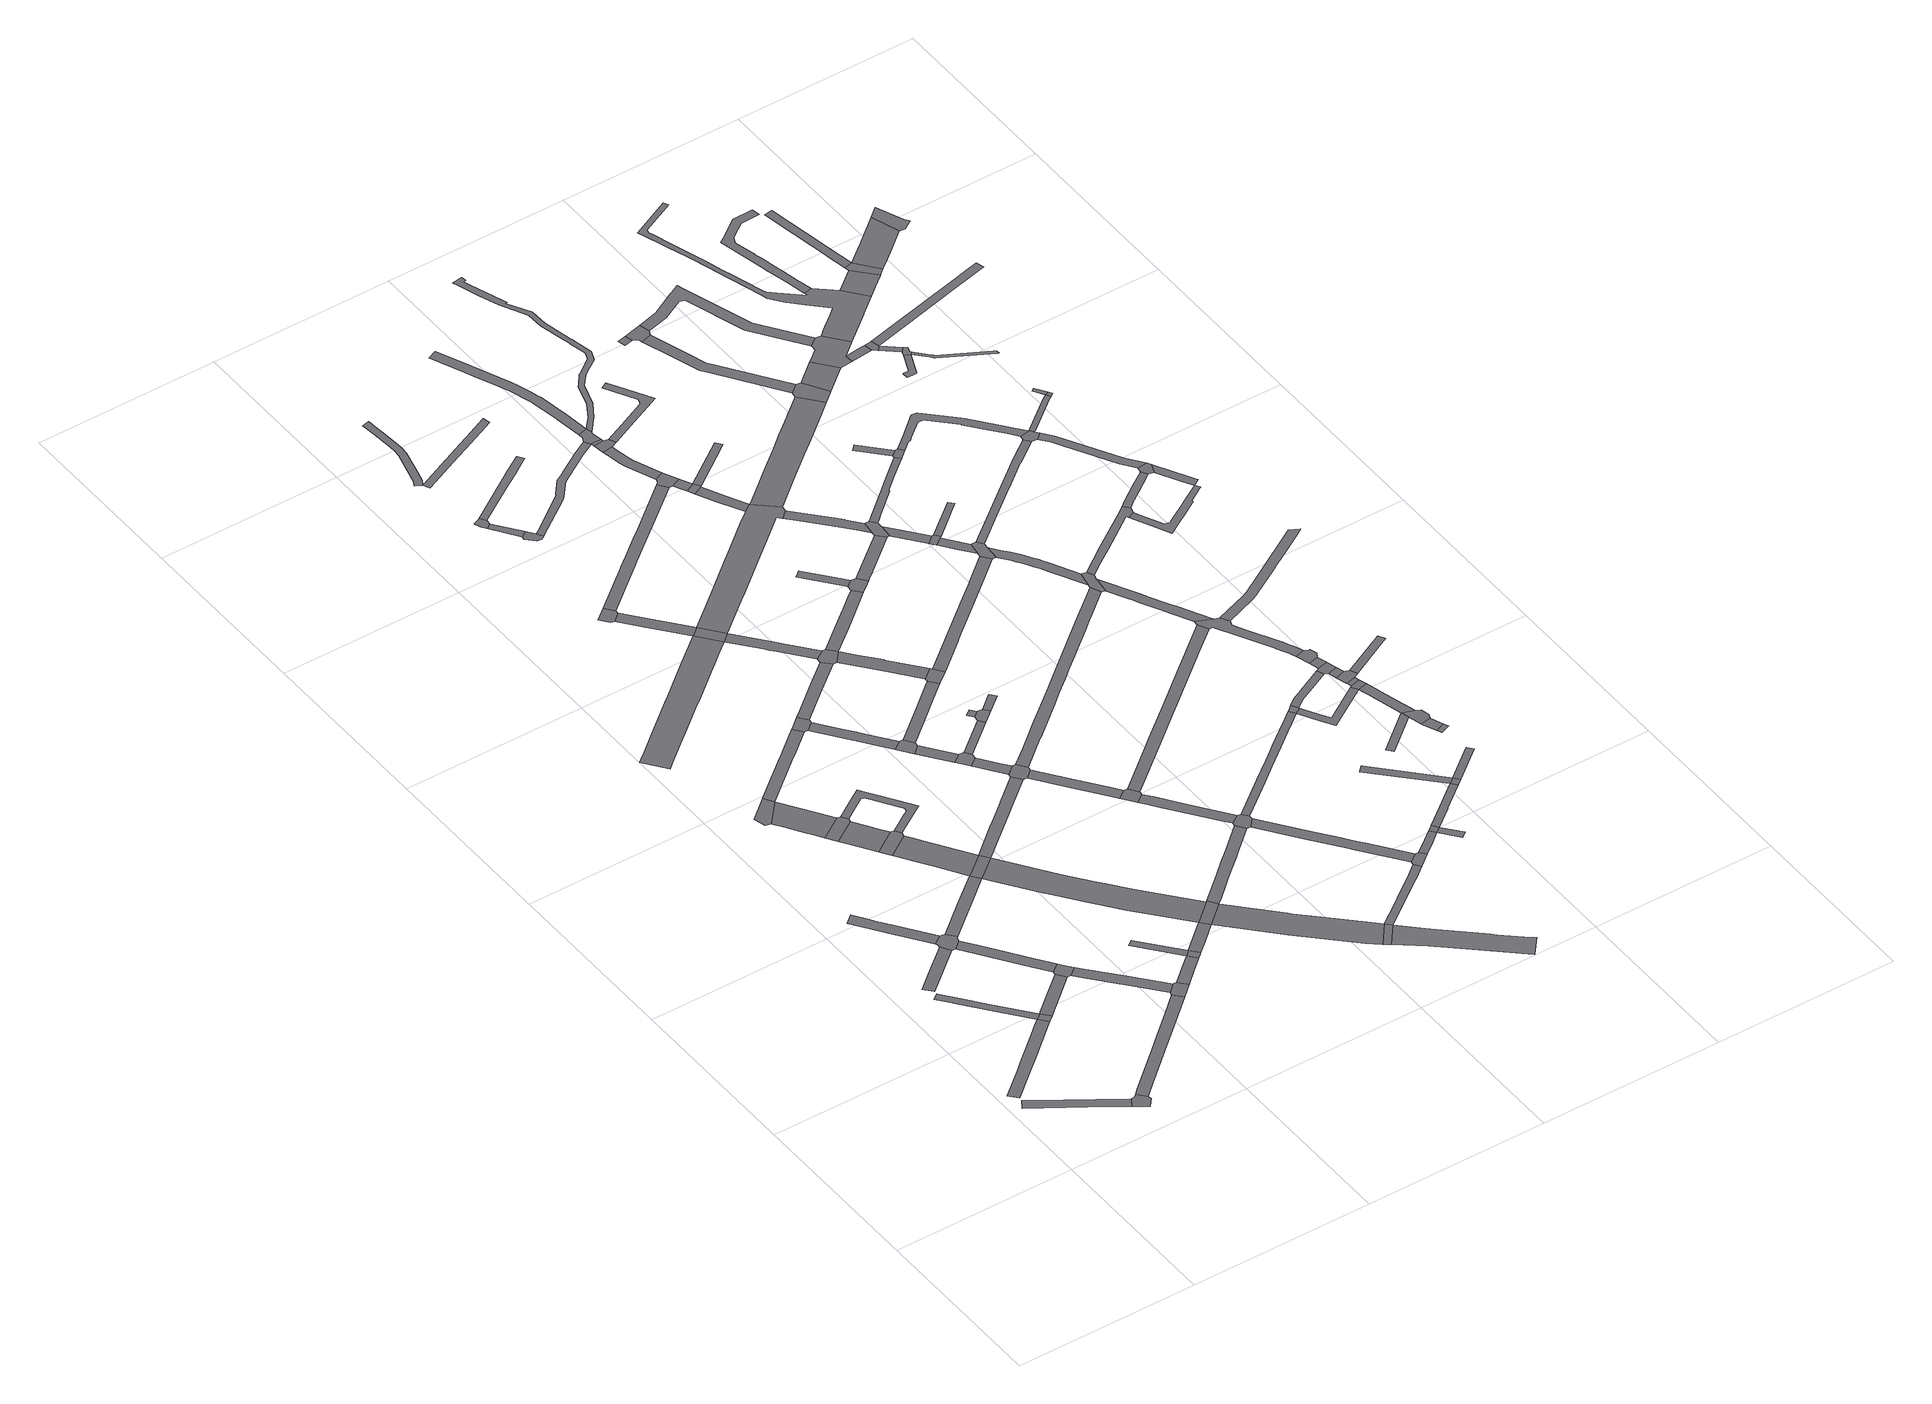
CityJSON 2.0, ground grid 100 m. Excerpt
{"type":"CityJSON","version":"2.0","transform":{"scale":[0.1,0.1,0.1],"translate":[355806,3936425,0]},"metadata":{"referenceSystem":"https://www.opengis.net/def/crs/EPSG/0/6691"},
"CityObjects":{
"road1":{"type":"Road","attributes":{"RoadStructureAttribute.sectionType":"1"},"geometry":[{"type":"MultiSurface","lod":"1","boundaries":[[[0,1,2,3,4,5,6,7]]]}]},
"road2":{"type":"Road","attributes":{"RoadStructureAttribute.sectionType":"1"},"geometry":[{"type":"MultiSurface","lod":"1","boundaries":[[[8,9,10,11,12,13,14,15,16,17,18]]]}]},
"road3":{"type":"Road","geometry":[{"type":"MultiSurface","lod":"1","boundaries":[[[19,20,21,0,7,22,23,24,25]]]}]},
"road4":{"type":"Road","attributes":{"RoadStructureAttribute.sectionType":"1"},"geometry":[{"type":"MultiSurface","lod":"1","boundaries":[[[26,27,28,29,30,31,32,33,18]]]}]},
"road5":{"type":"Road","attributes":{"RoadStructureAttribute.sectionType":"1"},"geometry":[{"type":"MultiSurface","lod":"1","boundaries":[[[34,35,36,37,38,39,40,41,42,43]]]}]},
"road6":{"type":"Road","geometry":[{"type":"MultiSurface","lod":"1","boundaries":[[[18,17,44,26]]]}]},
"road7":{"type":"Road","attributes":{"RoadStructureAttribute.sectionType":"1"},"geometry":[{"type":"MultiSurface","lod":"1","boundaries":[[[45,46,47,48,49,50,51,52,53,54,55]]]}]},
"road8":{"type":"Road","geometry":[{"type":"MultiSurface","lod":"1","boundaries":[[[56,57,58,48,47,59,37,36,60,61]]]}]},
"road9":{"type":"Road","attributes":{"RoadStructureAttribute.sectionType":"1"},"geometry":[{"type":"MultiSurface","lod":"1","boundaries":[[[44,62,63,64,65,66,67,68,26]]]}]},
"road10":{"type":"Road","attributes":{"RoadStructureAttribute.sectionType":"1"},"geometry":[{"type":"MultiSurface","lod":"1","boundaries":[[[69,70,71,72,73,20,19,74,75,76,77]]]}]},
"road11":{"type":"Road","attributes":{"RoadStructureAttribute.sectionType":"1"},"geometry":[{"type":"MultiSurface","lod":"1","boundaries":[[[60,78,79,80,81,82,83,84,85,86,61]]]}]},
"road12":{"type":"Road","geometry":[{"type":"MultiSurface","lod":"1","boundaries":[[[87,82,81,65,64,88,89]]]}]},
"road13":{"type":"Road","geometry":[{"type":"MultiSurface","lod":"1","boundaries":[[[90,91,92,93,94]]]}]},
"road14":{"type":"Road","attributes":{"RoadStructureAttribute.sectionType":"1"},"geometry":[{"type":"MultiSurface","lod":"1","boundaries":[[[92,95,96,97,98,99,100,93]]]}]},
"road15":{"type":"Road","attributes":{"RoadStructureAttribute.sectionType":"1"},"geometry":[{"type":"MultiSurface","lod":"1","boundaries":[[[101,102,103,89,88,104,105,106,107]]]}]},
"road16":{"type":"Road","geometry":[{"type":"MultiSurface","lod":"1","boundaries":[[[108,109,99,98,110,111]]]}]},
"road17":{"type":"Road","attributes":{"RoadStructureAttribute.sectionType":"1"},"geometry":[{"type":"MultiSurface","lod":"1","boundaries":[[[112,113,114,111,110,115,116,117,118]]]}]},
"road18":{"type":"Road","geometry":[{"type":"MultiSurface","lod":"1","boundaries":[[[119,120,121,118,117,122,123]]]}]},
"road19":{"type":"Road","geometry":[{"type":"MultiSurface","lod":"1","boundaries":[[[69,77,124,125,101,107]]]}]},
"road20":{"type":"Road","attributes":{"RoadStructureAttribute.sectionType":"1"},"geometry":[{"type":"MultiSurface","lod":"1","boundaries":[[[126,127,128,129,130,131,132,133,134,119,123]]]}]},
"road21":{"type":"Road","attributes":{"RoadStructureAttribute.sectionType":"1"},"geometry":[{"type":"MultiSurface","lod":"1","boundaries":[[[135,136,137,138,94,93,139,140,141,142,143,144]]]}]},
"road22":{"type":"Road","geometry":[{"type":"MultiSurface","lod":"1","boundaries":[[[130,145,146,131]]]}]},
"road23":{"type":"Road","attributes":{"RoadStructureAttribute.sectionType":"1"},"geometry":[{"type":"MultiSurface","lod":"1","boundaries":[[[147,148,149,150,151,152,153,109,108,154,155,156,157,158,159,160,161,162,163,164,121,120]]]}]},
"road24":{"type":"Road","attributes":{"RoadStructureAttribute.sectionType":"1"},"geometry":[{"type":"MultiSurface","lod":"1","boundaries":[[[165,166,167,168,169,170,146,145,130,171,58,57,172,173,145,174,175,176,177,178,179,180,181,182]]]}]},
"road25":{"type":"Road","attributes":{"RoadStructureAttribute.sectionType":"1"},"geometry":[{"type":"MultiSurface","lod":"1","boundaries":[[[183,184,185,186,125,124]]]}]},
"road26":{"type":"Road","attributes":{"RoadStructureAttribute.sectionType":"1"},"geometry":[{"type":"MultiSurface","lod":"1","boundaries":[[[187,188,189,190,191,192,193,194,195,196,197,198,199,200,201,202,203,204,205,206,207,208]]]}]},
"road27":{"type":"Road","attributes":{"RoadStructureAttribute.sectionType":"1"},"geometry":[{"type":"MultiSurface","lod":"1","boundaries":[[[209,210,185,211]]]}]},
"road28":{"type":"Road","geometry":[{"type":"MultiSurface","lod":"1","boundaries":[[[185,184,212,213,211]]]}]},
"road29":{"type":"Road","attributes":{"RoadStructureAttribute.sectionType":"1"},"geometry":[{"type":"MultiSurface","lod":"1","boundaries":[[[211,213,214,215,181]]]}]},
"road30":{"type":"Road","geometry":[{"type":"MultiSurface","lod":"1","boundaries":[[[143,216,217,218,219,220,144]]]}]},
"road31":{"type":"Road","geometry":[{"type":"MultiSurface","lod":"1","boundaries":[[[221,222,223,224,225,226]]]}]},
"road32":{"type":"Road","attributes":{"RoadStructureAttribute.sectionType":"1"},"geometry":[{"type":"MultiSurface","lod":"1","boundaries":[[[146,227,228,229,230,231,232,233,234,235,131]]]}]},
"road33":{"type":"Road","attributes":{"RoadStructureAttribute.sectionType":"1"},"geometry":[{"type":"MultiSurface","lod":"1","boundaries":[[[236,237,238,239,217,216,240,241,242,243,244]]]}]},
"road34":{"type":"Road","geometry":[{"type":"MultiSurface","lod":"1","boundaries":[[[181,215,245,246,182]]]}]},
"road35":{"type":"Road","attributes":{"RoadStructureAttribute.sectionType":"1"},"geometry":[{"type":"MultiSurface","lod":"1","boundaries":[[[247,248,223,222,249,187]]]}]},
"road36":{"type":"Road","geometry":[{"type":"MultiSurface","lod":"1","boundaries":[[[243,250,251,252,253,244]]]}]},
"road37":{"type":"Road","geometry":[{"type":"MultiSurface","lod":"1","boundaries":[[[254,255,256,257,258,259,260]]]}]},
"road38":{"type":"Road","attributes":{"RoadStructureAttribute.sectionType":"1"},"geometry":[{"type":"MultiSurface","lod":"1","boundaries":[[[254,260,261,262]]]}]},
"road39":{"type":"Road","attributes":{"RoadStructureAttribute.sectionType":"1"},"geometry":[{"type":"MultiSurface","lod":"1","boundaries":[[[263,264,219,218,265,266,267,268]]]}]},
"road40":{"type":"Road","attributes":{"RoadStructureAttribute.sectionType":"1"},"geometry":[{"type":"MultiSurface","lod":"1","boundaries":[[[251,250,269,270,271]]]}]},
"road41":{"type":"Road","geometry":[{"type":"MultiSurface","lod":"1","boundaries":[[[272,247,187,208]]]}]},
"road42":{"type":"Road","geometry":[{"type":"MultiSurface","lod":"1","boundaries":[[[261,273,274,275,276,277,278,279,262]]]}]},
"road43":{"type":"Road","geometry":[{"type":"MultiSurface","lod":"1","boundaries":[[[280,281,271,270,282,283,284,285,286]]]}]},
"road44":{"type":"Road","attributes":{"RoadStructureAttribute.sectionType":"1"},"geometry":[{"type":"MultiSurface","lod":"1","boundaries":[[[285,287,288,289,290,286]]]}]},
"road45":{"type":"Road","attributes":{"RoadStructureAttribute.sectionType":"1"},"geometry":[{"type":"MultiSurface","lod":"1","boundaries":[[[291,292,293,294,245,215,295,296,297,298,299]]]}]},
"road46":{"type":"Road","attributes":{"RoadStructureAttribute.sectionType":"1"},"geometry":[{"type":"MultiSurface","lod":"1","boundaries":[[[300,301,302,303,304,305,306,307,308,309,310,311,312,313,314,315,316,317,318,319]]]}]},
"road47":{"type":"Road","attributes":{"RoadStructureAttribute.sectionType":"1"},"geometry":[{"type":"MultiSurface","lod":"1","boundaries":[[[320,321,322,323,324,325,326,272,208]]]}]},
"road48":{"type":"Road","geometry":[{"type":"MultiSurface","lod":"1","boundaries":[[[327,328,329,330,289,288,231,230]]]}]},
"road49":{"type":"Road","attributes":{"RoadStructureAttribute.sectionType":"1"},"geometry":[{"type":"MultiSurface","lod":"1","boundaries":[[[252,331,332,333,334,335,336,337,253]]]}]},
"road50":{"type":"Road","attributes":{"RoadStructureAttribute.sectionType":"1"},"geometry":[{"type":"MultiSurface","lod":"1","boundaries":[[[280,338,339,281]]]}]},
"road51":{"type":"Road","attributes":{"RoadStructureAttribute.sectionType":"1"},"geometry":[{"type":"MultiSurface","lod":"1","boundaries":[[[255,340,341,342,343,344,345,346,256]]]}]},
"road52":{"type":"Road","attributes":{"RoadStructureAttribute.sectionType":"1"},"geometry":[{"type":"MultiSurface","lod":"1","boundaries":[[[347,348,349,246,245,350,351,352,353,354,355,356,357]]]}]},
"road53":{"type":"Road","geometry":[{"type":"MultiSurface","lod":"1","boundaries":[[[358,359,324,323,268,267,360]]]}]},
"road54":{"type":"Road","attributes":{"RoadStructureAttribute.sectionType":"1"},"geometry":[{"type":"MultiSurface","lod":"1","boundaries":[[[361,362,363,364,328,327,365,366,367,368]]]}]},
"road55":{"type":"Road","attributes":{"RoadStructureAttribute.sectionType":"1"},"geometry":[{"type":"MultiSurface","lod":"1","boundaries":[[[369,370,371,372,373,374,375,376,377,378,379,380,381,225,224]]]}]},
"road56":{"type":"Road","attributes":{"RoadStructureAttribute.sectionType":"1"},"geometry":[{"type":"MultiSurface","lod":"1","boundaries":[[[382,383,384,385,386,387,388,389,390,391,392]]]}]},
"road57":{"type":"Road","geometry":[{"type":"MultiSurface","lod":"1","boundaries":[[[393,394,299,298]]]}]},
"road58":{"type":"Road","geometry":[{"type":"MultiSurface","lod":"1","boundaries":[[[395,396,397,361,368,398,399]]]}]},
"road59":{"type":"Road","geometry":[{"type":"MultiSurface","lod":"1","boundaries":[[[400,401,402,403]]]}]},
"road60":{"type":"Road","attributes":{"RoadStructureAttribute.sectionType":"1"},"geometry":[{"type":"MultiSurface","lod":"1","boundaries":[[[404,405,406,407,408,409,410,411,412,358,360]]]}]},
"road61":{"type":"Road","geometry":[{"type":"MultiSurface","lod":"1","boundaries":[[[400,403,413,339,338,414,415]]]}]},
"road62":{"type":"Road","attributes":{"RoadStructureAttribute.sectionType":"1"},"geometry":[{"type":"MultiSurface","lod":"1","boundaries":[[[416,417,418,419,420,421,422,423,424,425,426,427,428,429,430,279,278,431,432,433,434,435,436,437,418,438,439]]]}]},
"road63":{"type":"Road","attributes":{"RoadStructureAttribute.sectionType":"1"},"geometry":[{"type":"MultiSurface","lod":"1","boundaries":[[[440,441,442,443,444,445,446,447,448,395,399]]]}]},
"road64":{"type":"Road","geometry":[{"type":"MultiSurface","lod":"1","boundaries":[[[334,333,449,450,451,409,408]]]}]},
"road65":{"type":"Road","attributes":{"RoadStructureAttribute.sectionType":"1"},"geometry":[{"type":"MultiSurface","lod":"1","boundaries":[[[414,452,453,454,415]]]}]},
"road66":{"type":"Road","attributes":{"RoadStructureAttribute.sectionType":"1"},"geometry":[{"type":"MultiSurface","lod":"1","boundaries":[[[455,456,457,458,459,460,461,462,463,464,247,272,465,466,467,468,469,470,471,472]]]}]},
"road67":{"type":"Road","attributes":{"RoadStructureAttribute.sectionType":"1"},"geometry":[{"type":"MultiSurface","lod":"1","boundaries":[[[358,473,474,475,476,477,478,479,359]]]}]},
"road68":{"type":"Road","attributes":{"RoadStructureAttribute.sectionType":"1"},"geometry":[{"type":"MultiSurface","lod":"1","boundaries":[[[480,481,482,483,484,485,486,487,394,393,488,489,490,491]]]}]},
"road69":{"type":"Road","geometry":[{"type":"MultiSurface","lod":"1","boundaries":[[[492,493,494,445,444,357,356,495]]]}]},
"road70":{"type":"Road","attributes":{"RoadStructureAttribute.sectionType":"1"},"geometry":[{"type":"MultiSurface","lod":"1","boundaries":[[[394,496,497,498,499,500,501,502,503,504,505,506,299]]]}]},
"road71":{"type":"Road","attributes":{"RoadStructureAttribute.sectionType":"1"},"geometry":[{"type":"MultiSurface","lod":"1","boundaries":[[[507,508,509,510,511,512,513,514]]]}]},
"road72":{"type":"Road","attributes":{"RoadStructureAttribute.sectionType":"1"},"geometry":[{"type":"MultiSurface","lod":"1","boundaries":[[[515,516,517,518,519,520,521,522,523,524,525,526,492,495]]]}]},
"road73":{"type":"Road","geometry":[{"type":"MultiSurface","lod":"1","boundaries":[[[475,527,528,529,507,514,476]]]}]},
"road74":{"type":"Road","geometry":[{"type":"MultiSurface","lod":"1","boundaries":[[[530,531,532,533,534,375,374]]]}]},
"road75":{"type":"Road","attributes":{"RoadStructureAttribute.sectionType":"1"},"geometry":[{"type":"MultiSurface","lod":"1","boundaries":[[[535,536,537,533,532,538,539,540,541,542,543]]]}]},
"road76":{"type":"Road","geometry":[{"type":"MultiSurface","lod":"1","boundaries":[[[544,545,419,418,417,546,547,548,549]]]}]},
"road77":{"type":"Road","geometry":[{"type":"MultiSurface","lod":"1","boundaries":[[[542,550,551,416,439,543]]]}]},
"road78":{"type":"Road","attributes":{"RoadStructureAttribute.sectionType":"1"},"geometry":[{"type":"MultiSurface","lod":"1","boundaries":[[[552,531,530,553,554,555]]]}]},
"road79":{"type":"Road","attributes":{"RoadStructureAttribute.sectionType":"1"},"geometry":[{"type":"MultiSurface","lod":"1","boundaries":[[[556,557,558,559,560,561,562,563,564,565,566,567,568,569,570,571,572,573,574,575,544,549]]]}]},
"road80":{"type":"Road","geometry":[{"type":"MultiSurface","lod":"1","boundaries":[[[554,576,577,578,555]]]}]},
"road81":{"type":"Road","attributes":{"RoadStructureAttribute.sectionType":"1"},"geometry":[{"type":"MultiSurface","lod":"1","boundaries":[[[329,579,580,581,582,583,584,585,586,587,588,589,590,591,592,593,594,595,596,597,598,599,600,601,602,603,330]]]}]},
"road82":{"type":"Road","geometry":[{"type":"MultiSurface","lod":"1","boundaries":[[[604,605,577,576,606,607,608,457,456]]]}]},
"road83":{"type":"Road","geometry":[{"type":"MultiSurface","lod":"1","boundaries":[[[501,500,609,610,520,519]]]}]},
"road84":{"type":"Road","attributes":{"RoadStructureAttribute.sectionType":"1"},"geometry":[{"type":"MultiSurface","lod":"1","boundaries":[[[611,612,613,614,615,616,617,451,450,618,619,620,621,622,623,624,625]]]}]},
"road85":{"type":"Road","attributes":{"RoadStructureAttribute.sectionType":"1"},"geometry":[{"type":"MultiSurface","lod":"1","boundaries":[[[626,627,529,528,628,629,630,631,632]]]}]},
"road86":{"type":"Road","attributes":{"RoadStructureAttribute.sectionType":"1"},"geometry":[{"type":"MultiSurface","lod":"1","boundaries":[[[633,634,635,636,637,397,396,638,639,640,641,642,643,644,645,646]]]}]},
"road87":{"type":"Road","attributes":{"RoadStructureAttribute.sectionType":"1"},"geometry":[{"type":"MultiSurface","lod":"1","boundaries":[[[647,610,609,648,649,650]]]}]},
"road88":{"type":"Road","attributes":{"RoadStructureAttribute.sectionType":"1"},"geometry":[{"type":"MultiSurface","lod":"1","boundaries":[[[578,651,652,653,654,555]]]}]},
"road89":{"type":"Road","attributes":{"RoadStructureAttribute.sectionType":"1"},"geometry":[{"type":"MultiSurface","lod":"1","boundaries":[[[471,655,656,657,658,659,660,661,662,472]]]}]},
"road90":{"type":"Road","attributes":{"RoadStructureAttribute.sectionType":"1"},"geometry":[{"type":"MultiSurface","lod":"1","boundaries":[[[550,663,664,665,666,667,668,669,670,671,672,673,551]]]}]},
"road91":{"type":"Road","geometry":[{"type":"MultiSurface","lod":"1","boundaries":[[[674,675,650,649,676]]]}]},
"road92":{"type":"Road","geometry":[{"type":"MultiSurface","lod":"1","boundaries":[[[649,677,678,676]]]}]},
"road93":{"type":"Road","attributes":{"RoadStructureAttribute.sectionType":"1"},"geometry":[{"type":"MultiSurface","lod":"1","boundaries":[[[679,680,681,682,683,684,685,686,687,688,689,690,691,494,493,692,693,694,695,696,697,698,684,699,700,701,702,703,704]]]}]},
"road94":{"type":"Road","geometry":[{"type":"MultiSurface","lod":"1","boundaries":[[[705,706,659,658,632,631,707,708]]]}]},
"road95":{"type":"Road","attributes":{"RoadStructureAttribute.sectionType":"1"},"geometry":[{"type":"MultiSurface","lod":"1","boundaries":[[[548,709,710,711,712,713,714,715,716,717,718,719,720,721,722,723,724,725,726,727,728,729,730,731,732,733,734,735,736,737,738,739,740,741,742,743,744,745,746,549]]]}]},
"road96":{"type":"Road","attributes":{"RoadStructureAttribute.sectionType":"1"},"geometry":[{"type":"MultiSurface","lod":"1","boundaries":[[[707,747,748,749,750,751,708]]]}]},
"road97":{"type":"Road","geometry":[{"type":"MultiSurface","lod":"1","boundaries":[[[752,753,754,755,756,748,747]]]}]},
"road98":{"type":"Road","attributes":{"RoadStructureAttribute.sectionType":"1"},"geometry":[{"type":"MultiSurface","lod":"1","boundaries":[[[757,758,759,760,761,762,674,676]]]}]},
"road99":{"type":"Road","attributes":{"RoadStructureAttribute.sectionType":"1"},"geometry":[{"type":"MultiSurface","lod":"1","boundaries":[[[763,754,753,764,765]]]}]},
"road100":{"type":"Road","attributes":{"RoadStructureAttribute.sectionType":"1"},"geometry":[{"type":"MultiSurface","lod":"1","boundaries":[[[455,766,767,768,769,770,771,772,773,774,775,776,777,778,779,780,781,456]]]}]},
"road101":{"type":"Road","attributes":{"RoadStructureAttribute.sectionType":"1"},"geometry":[{"type":"MultiSurface","lod":"1","boundaries":[[[782,783,784,785,786,787,761]]]}]},
"road102":{"type":"Road","geometry":[{"type":"MultiSurface","lod":"1","boundaries":[[[763,765,611,625,788,789,790,791]]]}]},
"road103":{"type":"Road","geometry":[{"type":"MultiSurface","lod":"1","boundaries":[[[683,792,793,794,685,684]]]}]},
"road104":{"type":"Road","attributes":{"RoadStructureAttribute.sectionType":"1"},"geometry":[{"type":"MultiSurface","lod":"1","boundaries":[[[705,795,796,797,798,799,800,801,802,803,804,805,806,807,706]]]}]},
"road105":{"type":"Road","attributes":{"RoadStructureAttribute.sectionType":"1"},"geometry":[{"type":"MultiSurface","lod":"1","boundaries":[[[755,808,809,756]]]}]},
"road106":{"type":"Road","attributes":{"RoadStructureAttribute.sectionType":"1"},"geometry":[{"type":"MultiSurface","lod":"1","boundaries":[[[810,811,812,813,814,815,816,817,818,819,820,821,822,823,824,825,826,827,789,788]]]}]},
"road107":{"type":"Road","geometry":[{"type":"MultiSurface","lod":"1","boundaries":[[[761,760,828,782]]]}]},
"road108":{"type":"Road","geometry":[{"type":"MultiSurface","lod":"1","boundaries":[[[829,830,831,832]]]}]},
"road109":{"type":"Road","geometry":[{"type":"MultiSurface","lod":"1","boundaries":[[[833,819,818,591,590,834,835,836]]]}]},
"road110":{"type":"Road","attributes":{"RoadStructureAttribute.sectionType":"1"},"geometry":[{"type":"MultiSurface","lod":"1","boundaries":[[[837,793,792,838,839,840,841,842]]]}]},
"road111":{"type":"Road","attributes":{"RoadStructureAttribute.sectionType":"1"},"geometry":[{"type":"MultiSurface","lod":"1","boundaries":[[[843,844,845,846,847,848]]]}]},
"road112":{"type":"Road","geometry":[{"type":"MultiSurface","lod":"1","boundaries":[[[829,832,849,850,851,852,853]]]}]},
"road113":{"type":"Road","attributes":{"RoadStructureAttribute.sectionType":"1"},"geometry":[{"type":"MultiSurface","lod":"1","boundaries":[[[828,854,855,782]]]}]},
"road114":{"type":"Road","attributes":{"RoadStructureAttribute.sectionType":"1"},"geometry":[{"type":"MultiSurface","lod":"1","boundaries":[[[856,857,858,859,860,861,862,863,835,834,864,865,866,867,868,869,870]]]}]},
"road115":{"type":"Road","attributes":{"RoadStructureAttribute.sectionType":"1"},"geometry":[{"type":"MultiSurface","lod":"1","boundaries":[[[871,872,873,874]]]}]},
"road116":{"type":"Road","attributes":{"RoadStructureAttribute.sectionType":"1"},"geometry":[{"type":"MultiSurface","lod":"1","boundaries":[[[875,876,877,878,879,880,881,882,851,850]]]}]},
"road117":{"type":"Road","geometry":[{"type":"MultiSurface","lod":"1","boundaries":[[[645,883,884,885,886,887,888,889,890,891,892,893,894,895,896,897,898,899,900,870,869,646]]]}]},
"road118":{"type":"Road","geometry":[{"type":"MultiSurface","lod":"1","boundaries":[[[803,802,901,902,871,874]]]}]},
"road119":{"type":"Road","attributes":{"RoadStructureAttribute.sectionType":"1"},"geometry":[{"type":"MultiSurface","lod":"1","boundaries":[[[903,904,905,906,907,908]]]}]},
"road120":{"type":"Road","geometry":[{"type":"MultiSurface","lod":"1","boundaries":[[[841,909,910,911,912,842]]]}]},
"road121":{"type":"Road","geometry":[{"type":"MultiSurface","lod":"1","boundaries":[[[913,704,703,914,915]]]}]},
"road122":{"type":"Road","geometry":[{"type":"MultiSurface","lod":"1","boundaries":[[[847,906,905,916,917,918,848]]]}]},
"road123":{"type":"Road","attributes":{"RoadStructureAttribute.sectionType":"1"},"geometry":[{"type":"MultiSurface","lod":"1","boundaries":[[[703,919,920,921,848,918,922,923,924,925,914]]]}]},
"road124":{"type":"Road","attributes":{"RoadStructureAttribute.sectionType":"1"},"geometry":[{"type":"MultiSurface","lod":"1","boundaries":[[[913,915,926,927,928]]]}]},
"road125":{"type":"Road","geometry":[{"type":"MultiSurface","lod":"1","boundaries":[[[929,903,908,930]]]}]},
"road126":{"type":"Road","attributes":{"RoadStructureAttribute.sectionType":"1"},"geometry":[{"type":"MultiSurface","lod":"1","boundaries":[[[910,909,931,932]]]}]},
"road127":{"type":"Road","attributes":{"RoadStructureAttribute.sectionType":"1"},"geometry":[{"type":"MultiSurface","lod":"1","boundaries":[[[911,933,934,935,936,912]]]}]},
"road128":{"type":"Road","geometry":[{"type":"MultiSurface","lod":"1","boundaries":[[[937,938,891,890,939,936,935,940]]]}]},
"road129":{"type":"Road","geometry":[{"type":"MultiSurface","lod":"1","boundaries":[[[927,941,942,932,931,943,928]]]}]},
"road130":{"type":"Road","geometry":[{"type":"MultiSurface","lod":"1","boundaries":[[[944,879,878,772,771,945,946]]]}]},
"road131":{"type":"Road","attributes":{"RoadStructureAttribute.sectionType":"1"},"geometry":[{"type":"MultiSurface","lod":"1","boundaries":[[[790,947,948,949,950,951,952,953,954,955,956,957,958,959,791]]]}]},
"road132":{"type":"Road","attributes":{"RoadStructureAttribute.sectionType":"1"},"geometry":[{"type":"MultiSurface","lod":"1","boundaries":[[[960,961,962,963,964,965,966,833,836,967,968,969,970,971,972,973]]]}]},
"road133":{"type":"Road","attributes":{"RoadStructureAttribute.sectionType":"1"},"geometry":[{"type":"MultiSurface","lod":"1","boundaries":[[[852,974,975,976,977,978,979,980,981,982,983,984,985,986,987,988,853]]]}]},
"road134":{"type":"Road","attributes":{"RoadStructureAttribute.sectionType":"1"},"geometry":[{"type":"MultiSurface","lod":"1","boundaries":[[[989,990,944,946]]]}]},
"road135":{"type":"Road","attributes":{"RoadStructureAttribute.sectionType":"1"},"geometry":[{"type":"MultiSurface","lod":"1","boundaries":[[[991,992,993,942,941]]]}]},
"road136":{"type":"Road","attributes":{"RoadStructureAttribute.sectionType":"1"},"geometry":[{"type":"MultiSurface","lod":"1","boundaries":[[[901,994,995,996,997,998,999,1000,1001,1002,1003,1004,1005,1006,1007,1008,1009,1010,1011,902]]]}]},
"road137":{"type":"Road","geometry":[{"type":"MultiSurface","lod":"1","boundaries":[[[979,1012,1013,1014,1015,990,989,1016,1017,1018,1019,1020,1021,980]]]}]},
"road138":{"type":"Road","attributes":{"RoadStructureAttribute.sectionType":"1"},"geometry":[{"type":"MultiSurface","lod":"1","boundaries":[[[1022,1023,1024,1025,1026,1027,1028,900,899,1029,1030,1031,1032,1033,1034,1035,1036,1037,1038,1039,1040,1041]]]}]},
"road139":{"type":"Road","attributes":{"RoadStructureAttribute.sectionType":"1"},"geometry":[{"type":"MultiSurface","lod":"1","boundaries":[[[1042,1043,1044,1045,1046,1018,1017]]]}]},
"road140":{"type":"Road","attributes":{"RoadStructureAttribute.sectionType":"1"},"geometry":[{"type":"MultiSurface","lod":"1","boundaries":[[[1047,1048,1049,1050,1051,1052,973,972,1053,1054,1055,1056,1057,1058,1059,1060]]]}]},
"road141":{"type":"Road","geometry":[{"type":"MultiSurface","lod":"1","boundaries":[[[1061,1062,1005,1004,953,952,1063,1064]]]}]},
"road142":{"type":"Road","geometry":[{"type":"MultiSurface","lod":"1","boundaries":[[[1065,1066,1067,1068,1069,1070,1071,1072,1073,1074,961,960]]]}]},
"road143":{"type":"Road","geometry":[{"type":"MultiSurface","lod":"1","boundaries":[[[1075,1076,1045,1044,1077,1078]]]}]},
"road144":{"type":"Road","attributes":{"RoadStructureAttribute.sectionType":"1"},"geometry":[{"type":"MultiSurface","lod":"1","boundaries":[[[1077,1079,1080,1078]]]}]},
"road145":{"type":"Road","attributes":{"RoadStructureAttribute.sectionType":"1"},"geometry":[{"type":"MultiSurface","lod":"1","boundaries":[[[1063,1081,1082,1083,1084,1085,1086,1087,1064]]]}]},
"road146":{"type":"Road","geometry":[{"type":"MultiSurface","lod":"1","boundaries":[[[1088,1089,1090,1091,1080,1079,1092,1093]]]}]},
"road147":{"type":"Road","geometry":[{"type":"MultiSurface","lod":"1","boundaries":[[[1094,1095,1096,1097,1098,1099,1100,1101,1102,1103,1104,1105,1106,1107,1108,1109,1110,1111,1112,1113,1114,1115,1116,1117,1118,1119,1120,1121,1122,1123,1124,1125,1126,1127,1128,1129,1130,1131,1021,1020,1132,1133,1134]]]}]},
"road148":{"type":"Road","geometry":[{"type":"MultiSurface","lod":"1","boundaries":[[[1084,1070,1069,1135,1136,1085]]]}]},
"road149":{"type":"Road","attributes":{"RoadStructureAttribute.sectionType":"1"},"geometry":[{"type":"MultiSurface","lod":"1","boundaries":[[[1137,1138,1062,1061,1139,1140,1141,1142]]]}]},
"road150":{"type":"Road","attributes":{"RoadStructureAttribute.sectionType":"1"},"geometry":[{"type":"MultiSurface","lod":"1","boundaries":[[[1143,1144,1145,1146,1147,1148,1149,1150,1151,1088,1152,1153,1154,1155,1156,1157,1158,1159,1160,1161,1162,1163,1089,1088,1093]]]}]},
"road151":{"type":"Road","attributes":{"RoadStructureAttribute.sectionType":"1"},"geometry":[{"type":"MultiSurface","lod":"1","boundaries":[[[1135,1164,1165,1060,1166,1167,1168,1136]]]}]},
"road152":{"type":"Road","attributes":{"RoadStructureAttribute.sectionType":"1"},"geometry":[{"type":"MultiSurface","lod":"1","boundaries":[[[1169,1170,1171,1172,1173,1174,1175,1176,1177,1096,1095,1178,1179,1180,1181,1182,1183,1184,1185,1186,1187,1188,1189]]]}]},
"road153":{"type":"Road","geometry":[{"type":"MultiSurface","lod":"1","boundaries":[[[1190,1191,1192,1142]]]}]},
"road154":{"type":"Road","geometry":[{"type":"MultiSurface","lod":"1","boundaries":[[[1141,1193,1190,1142]]]}]},
"road155":{"type":"Road","geometry":[{"type":"MultiSurface","lod":"1","boundaries":[[[1194,1195,1196,1197,1198,1199,1094,1134]]]}]},
"road156":{"type":"Road","attributes":{"RoadStructureAttribute.sectionType":"1"},"geometry":[{"type":"MultiSurface","lod":"1","boundaries":[[[1200,1201,1202,1203,1204,1205,1206,1207,1208,1209,1210,1211,1212,1213,1075,1078]]]}]},
"road157":{"type":"Road","geometry":[{"type":"MultiSurface","lod":"1","boundaries":[[[1214,1215,1216,1217,1198,1197]]]}]},
"road158":{"type":"Road","attributes":{"RoadStructureAttribute.sectionType":"1"},"geometry":[{"type":"MultiSurface","lod":"1","boundaries":[[[1218,1219,1220,1221,1222,1223,1224,1225,1226,1227,1228,1229,1217,1216]]]}]},
"road159":{"type":"Road","attributes":{"RoadStructureAttribute.sectionType":"1"},"geometry":[{"type":"MultiSurface","lod":"1","boundaries":[[[1215,1230,1231,1232,1233,1234,1235,1236,1237,1216]]]}]},
"road160":{"type":"Road","geometry":[{"type":"MultiSurface","lod":"1","boundaries":[[[1238,1239,1240,1241,1242,1234,1233]]]}]}
},
"vertices":[
[518,250,0],[382,341,0],[257,425,0],[122,515,0],[92,535,0],[61,488,0],[317,321,0],[489,206,0],
[433,923,0],[395,891,0],[261,776,0],[191,716,0],[55,600,0],[93,555,0],[230,670,0],[331,756,0],[472,877,0],[520,918,0],[481,964,0],
[592,218,0],[552,264,0],[539,252,0],[505,196,0],[541,170,0],[561,155,0],[595,199,0],
[512,990,0],[359,1182,0],[262,1305,0],[200,1383,0],[168,1358,0],[209,1307,0],[246,1260,0],[331,1153,0],
[271,1460,0],[317,1498,0],[435,1596,0],[401,1647,0],[381,1630,0],[280,1546,0],[233,1507,0],[232,1507,0],[162,1449,0],[203,1404,0],
[553,946,0],
[211,1939,0],[259,1871,0],[396,1677,0],[446,1712,0],[334,1870,0],[310,1904,0],[303,1913,0],[264,1968,0],[238,2006,0],[190,2073,0],[144,2035,0],
[504,1652,0],[514,1660,0],[475,1706,0],[404,1666,0],[455,1593,0],[501,1632,0],
[562,953,0],[661,1038,0],[769,1130,0],[733,1178,0],[602,1067,0],[538,1012,0],[522,999,0],
[1098,746,0],[996,655,0],[871,545,0],[803,485,0],[575,285,0],[663,281,0],[842,439,0],[929,515,0],[1139,700,0],
[581,1414,0],[648,1321,0],[672,1286,0],[735,1198,0],[784,1233,0],[715,1330,0],[696,1357,0],[631,1450,0],[558,1552,0],
[808,1198,0],[789,1129,0],[834,1168,0],
[211,2889,0],[228,2825,0],[258,2817,0],[360,2935,0],[327,2986,0],
[298,2756,0],[353,2672,0],[377,2636,0],[406,2591,0],[532,2674,0],[480,2754,0],
[1146,806,0],[1009,966,0],[861,1137,0],[831,1080,0],[942,951,0],[963,926,0],[1101,766,0],
[574,2637,0],[552,2670,0],[444,2534,0],[570,2617,0],
[634,2519,0],[632,2522,0],[579,2602,0],[508,2436,0],[518,2421,0],[555,2365,0],[681,2448,0],
[718,2391,0],[722,2411,0],[700,2444,0],[571,2341,0],[592,2308,0],
[1206,759,0],[1166,804,0],
[641,2234,0],[645,2227,0],[706,2136,0],[737,2088,0],[807,1982,0],[925,2077,0],[771,2310,0],[741,2357,0],[720,2389,0],
[619,3225,0],[576,3190,0],[559,3176,0],[332,2990,0],[437,2999,0],[492,3043,0],[613,3143,0],[628,3155,0],[759,3262,0],[722,3310,0],
[842,1933,0],[960,2028,0],
[741,2423,0],[896,2524,0],[876,2555,0],[778,2704,0],[745,2753,0],[725,2783,0],[679,2754,0],[628,2672,0],[685,2709,0],[702,2720,0],[721,2716,0],[744,2682,0],[754,2667,0],[823,2564,0],[833,2548,0],[829,2528,0],[796,2507,0],[742,2471,0],
[1382,1458,0],[1294,1572,0],[1268,1605,0],[1224,1663,0],[1160,1746,0],[1045,1907,0],[641,1844,0],[670,1790,0],[676,1795,0],[872,1892,0],[1019,1685,0],[1043,1652,0],[1153,1509,0],[1176,1480,0],[1270,1358,0],[1355,1258,0],[1495,1093,0],[1608,1192,0],
[1277,822,0],[1351,887,0],[1312,932,0],[1248,876,0],
[724,4118,0],[597,4015,0],[559,3984,0],[443,3888,0],[379,3835,0],[342,3805,0],[274,3749,0],[167,3661,0],[61,3574,0],[38,3555,0],[4,3527,0],[95,3408,0],[124,3432,0],[233,3522,0],[319,3592,0],[421,3676,0],[435,3688,0],[476,3721,0],[667,3878,0],[693,3899,0],[748,3944,0],[818,4001,0],
[1163,1172,0],[1133,1147,0],[1342,959,0],
[1370,903,0],[1381,913,0],
[1442,966,0],[1534,1048,0],
[778,3260,0],[825,3299,0],[827,3319,0],[789,3365,0],[724,3312,0],
[462,4419,0],[482,4415,0],[528,4453,0],[529,4473,0],[491,4520,0],[424,4465,0],
[1071,2120,0],[1227,2250,0],[1250,2269,0],[1405,2398,0],[1369,2446,0],[1222,2324,0],[1221,2323,0],[1138,2255,0],[1081,2207,0],
[1002,3062,0],[962,3115,0],[957,3122,0],[919,3173,0],[916,3077,0],[963,3014,0],[968,3007,0],[1036,2915,0],[1084,2951,0],
[1648,1147,0],[1615,1199,0],
[771,4157,0],[643,4312,0],[597,4274,0],
[1094,2838,0],[1137,2881,0],[1140,2900,0],[1104,2949,0],
[400,5317,0],[403,5344,0],[381,5377,0],[372,5371,0],[340,5359,0],[354,5324,0],[372,5298,0],
[473,5154,0],[504,5176,0],
[957,3503,0],[827,3396,0],[889,3370,0],[997,3458,0],[1147,3580,0],[1103,3622,0],
[1122,2800,0],[1211,2681,0],[1259,2717,0],
[864,4040,0],
[470,5134,0],[513,5091,0],[534,5089,0],[536,5085,0],[549,5094,0],[559,5101,0],[537,5131,0],
[1312,2680,0],[1289,2713,0],[1220,2668,0],[1221,2668,0],[1247,2633,0],[1260,2615,0],[1309,2651,0],
[1312,2546,0],[1371,2466,0],[1417,2505,0],[1379,2555,0],
[2157,629,0],[1985,798,0],[1888,895,0],[1871,912,0],[1788,783,0],[1912,659,0],[2049,523,0],[2112,473,0],[2201,586,0],
[313,6228,0],[316,6194,0],[324,6113,0],[329,6063,0],[332,6024,0],[332,5995,0],[329,5959,0],[302,5850,0],[280,5765,0],[265,5741,0],[299,5720,0],[300,5722,0],[317,5749,0],[339,5835,0],[369,5953,0],[372,5993,0],[372,6026,0],[362,6131,0],[357,6193,0],[353,6236,0],
[942,3851,0],[961,3828,0],[982,3802,0],[1106,3652,0],[1158,3683,0],[1030,3838,0],[1007,3866,0],
[1425,2395,0],[1471,2434,0],[1472,2454,0],[1437,2503,0],
[1317,3046,0],[1340,3066,0],[1476,3178,0],[1438,3225,0],[1422,3212,0],[1280,3094,0],[1125,2966,0],
[1495,2830,0],[1470,2861,0],
[608,5478,0],[699,5537,0],[780,5590,0],[799,5602,0],[777,5636,0],[686,5577,0],[616,5531,0],
[1891,1440,0],[1831,1388,0],[1751,1317,0],[1671,1167,0],[1757,1243,0],[1790,1272,0],[1869,1341,0],[1909,1376,0],[1929,1393,0],[2063,1511,0],[2028,1560,0],
[1217,3638,0],[1178,3683,0],[1167,3579,0],
[1745,2064,0],[1715,2105,0],[1592,2271,0],[1585,2280,0],[1543,2236,0],[1666,2070,0],[1678,2053,0],[1697,2028,0],
[761,4662,0],[788,4684,0],[811,4702,0],[927,4797,0],[981,4841,0],[1237,5047,0],[1199,5094,0],[1059,4981,0],[944,4887,0],[908,4859,0],[789,4762,0],[726,4711,0],[723,4708,0],
[322,5686,0],[506,5769,0],[654,5835,0],[813,5906,0],[803,5946,0],[665,5884,0],[657,5880,0],[454,5789,0],[304,5722,0],[301,5720,0],[319,5685,0],
[2143,448,0],[2230,558,0],
[1799,1993,0],[1801,2013,0],[1766,2061,0],[1726,1989,0],[1750,1957,0],
[1504,2916,0],[1481,2946,0],[1449,2921,0],[1473,2892,0],
[1236,3495,0],[1294,3424,0],[1297,3420,0],[1304,3411,0],[1440,3245,0],[1499,3293,0],[1363,3459,0],[1355,3470,0],[1271,3572,0],
[1473,2891,0],[1559,2882,0],[1534,2913,0],
[1172,5496,0],[1170,5507,0],[1115,5507,0],[1093,5539,0],[1020,5499,0],[890,5419,0],[877,5411,0],[835,5386,0],[776,5313,0],[771,5307,0],[771,5305,0],[771,5304,0],[765,5297,0],[701,5251,0],[557,5146,0],[775,5258,0],[783,5264,0],[791,5270,0],[849,5341,0],[861,5355,0],[1035,5463,0],[1099,5498,0],[1116,5498,0],[1118,5488,0],
[1780,1916,0],[1823,1858,0],[1851,1821,0],[1992,1632,0],[2030,1580,0],[2080,1614,0],[1920,1830,0],[1900,1856,0],[1838,1940,0],
[1500,3197,0],[1543,3232,0],[1508,3282,0],
[1644,2952,0],[1627,2972,0],[1619,2983,0],
[1592,4629,0],[1477,4731,0],[1432,4701,0],[1424,4694,0],[1362,4644,0],[1218,4525,0],[1178,4492,0],[1139,4460,0],[1001,4346,0],[851,4223,0],[1052,4194,0],[1097,4231,0],[1314,4410,0],[1319,4414,0],[1427,4503,0],[1526,4584,0],[1546,4561,0],[1589,4600,0],
[1353,3748,0],[1434,3815,0],[1553,3913,0],[1515,3959,0],[1472,3924,0],[1410,3873,0],[1396,3862,0],
[2731,98,0],[2684,137,0],[2588,222,0],[2565,243,0],[2419,379,0],[2417,380,0],[2357,436,0],[2354,438,0],[2282,339,0],[2304,321,0],[2307,319,0],[2653,4,0],
[2123,1558,0],[2124,1578,0],[2099,1609,0],[2083,1510,0],
[2503,760,0],[2512,767,0],[2530,781,0],[2532,783,0],[2580,821,0],[2554,853,0],[2495,806,0],[2476,791,0],[2471,787,0],[2354,700,0],[2323,676,0],
[1553,4017,0],[1504,4077,0],[1444,4152,0],[1394,4213,0],[1359,4184,0],[1408,4125,0],[1483,4031,0],[1518,3989,0],
[2228,1314,0],[2262,1269,0],[2374,1118,0],[2384,1106,0],[2557,873,0],[2604,911,0],[2491,1063,0],[2457,1109,0],[2433,1141,0],[2369,1227,0],[2297,1323,0],[2277,1350,0],
[1602,3952,0],[1621,3968,0],[1583,4014,0],
[1256,5046,0],[1308,5071,0],[1270,5149,0],[1219,5127,0],[1214,5106,0],
[1131,5401,0],[1146,5323,0],[1156,5284,0],[1208,5300,0],[1203,5319,0],[1199,5336,0],[1186,5407,0],[1182,5434,0],[1127,5426,0],
[1104,5592,0],[1107,5565,0],[1164,5553,0],[1161,5571,0],[1165,5575,0],[1156,5608,0],
[1216,5450,0],[1200,5486,0],
[1314,5058,0],[1277,5005,0],[1290,4976,0],[1341,5001,0],
[1139,5748,0],[1112,5911,0],[1106,5931,0],[1092,5977,0],[1066,6061,0],[1065,6065,0],[1056,6086,0],[1014,6185,0],[972,6285,0],[893,6464,0],[843,6442,0],[921,6264,0],[954,6186,0],[980,6126,0],[1013,6047,0],[1013,6046,0],[1056,5907,0],[1058,5900,0],[1082,5759,0],[1085,5742,0],
[1308,4940,0],[1359,4965,0],[1365,4969,0],
[1640,2593,0],[1641,2593,0],[1831,2750,0],[1897,2805,0],[1976,2870,0],[2035,2919,0],[2104,2976,0],[2146,3011,0],[2246,3093,0],[2306,3143,0],[2338,3170,0],[2469,3277,0],[2443,3333,0],[2389,3289,0],[2245,3171,0],[2211,3142,0],[2209,3141,0],[2044,3005,0],[1997,2965,0],[1944,2922,0],[1874,2863,0],[1793,2796,0],[1667,2693,0],[1603,2640,0],[1526,2576,0],
[1436,4805,0],[1403,4872,0],[1360,4833,0],[1367,4818,0],[1402,4755,0],
[2650,877,0],[2624,908,0],
[2149,3810,0],[2138,3801,0],[2005,3691,0],[1984,3674,0],[1913,3616,0],[1744,3476,0],[1691,3433,0],[1563,3249,0],[1720,3378,0],[1730,3386,0],[1758,3409,0],[1858,3492,0],[1952,3570,0],[2040,3642,0],[2185,3762,0],
[1630,4053,0],[1612,4038,0],[1633,3978,0],[1643,3986,0],[1650,3991,0],[1871,4173,0],[1830,4216,0],
[2360,2548,0],[2346,2536,0],[2238,2448,0],[2060,2302,0],[2017,2267,0],[2055,2220,0],[2197,2337,0],[2271,2397,0],[2277,2402,0],[2384,2490,0],[2628,2689,0],[2679,2731,0],[2731,2773,0],[2703,2828,0],
[2699,967,0],[2719,932,0],[2775,976,0],[2750,1008,0],
[1596,5136,0],[1616,5151,0],[1596,5179,0],[1593,5183,0],
[1592,4510,0],[1736,4349,0],[1791,4284,0],[1831,4236,0],[1837,4313,0],[1777,4385,0],[1779,4387,0],[1592,4595,0],
[1371,5521,0],[1482,5572,0],[1512,5585,0],[1545,5599,0],[1444,5779,0],[1419,5822,0],[1384,5803,0],[1475,5640,0],[1476,5637,0],[1466,5608,0],[1310,5537,0],
[2781,1033,0],[2773,1026,0],[2806,1001,0],
[2854,879,0],[2885,904,0],
[2991,2023,0],[2838,1926,0],[2815,1964,0],[2788,2008,0],[2757,2066,0],[2722,2047,0],[2697,2079,0],[2652,2044,0],[2635,2031,0],[2497,1922,0],[2469,1900,0],[2409,1853,0],[2298,1766,0],[2133,1584,0],[2322,1733,0],[2409,1802,0],[2522,1891,0],[2612,1961,0],[2654,1994,0],[2662,2000,0],[2753,1988,0],[2787,1932,0],[2826,1870,0],[3032,2002,0],[3057,2018,0],[3035,2052,0],
[1893,4280,0],[1865,4309,0],[1886,4171,0],[1890,4250,0],
[1233,5655,0],[1285,5738,0],[1324,5860,0],[1326,5865,0],[1372,5920,0],[1393,5936,0],[1468,5988,0],[1491,6044,0],[1469,6153,0],[1466,6166,0],[1463,6180,0],[1429,6335,0],[1426,6434,0],[1358,6557,0],[1368,6555,0],[1362,6575,0],[1358,6586,0],[1297,6760,0],[1285,6792,0],[1299,6795,0],[1296,6823,0],[1238,6815,0],[1251,6780,0],[1289,6669,0],[1327,6562,0],[1398,6423,0],[1400,6329,0],[1434,6180,0],[1442,6148,0],[1442,6147,0],[1463,6053,0],[1447,6011,0],[1359,5948,0],[1352,5943,0],[1307,5885,0],[1299,5876,0],[1262,5753,0],[1210,5670,0],
[2003,4023,0],[2045,4059,0],[2043,4060,0],[1989,4129,0],[1926,4208,0],
[2016,4006,0],[2028,3991,0],[2071,4024,0],[2079,4030,0],[2057,4057,0],
[2913,1086,0],[2917,1089,0],[3012,1165,0],[3051,1196,0],[3026,1227,0],[2889,1118,0],
[2161,3906,0],[2088,3912,0],[2151,3831,0],
[1593,4630,0],[1740,4752,0],[1890,4875,0],[1952,4926,0],[2114,5059,0],[2185,5118,0],[2090,5234,0],[2087,5232,0],[2019,5176,0],[1996,5157,0],[1973,5138,0],[1868,5052,0],[1797,4993,0],[1650,4872,0],[1594,4826,0],[1485,4736,0],
[3058,1252,0],[2762,1562,0],[2756,1568,0],[2748,1559,0],[2726,1537,0],[2870,1389,0],
[2205,3760,0],[2212,3841,0],[2215,3871,0],[2191,3903,0],
[2754,2073,0],[2732,2107,0],[2716,2095,0],
[1911,4296,0],[1937,4319,0],[2069,4433,0],[2065,4438,0],[2073,4445,0],[2146,4508,0],[2200,4552,0],[2245,4589,0],[2223,4616,0],[2181,4581,0],[2123,4533,0],[2051,4470,0],[2028,4451,0],
[2265,4185,0],[2243,4211,0],
[2251,3700,0],[2265,3680,0],[2279,3660,0],[2298,3630,0],[2313,3604,0],[2324,3586,0],[2329,3577,0],[2353,3532,0],[2447,3353,0],[2463,3438,0],[2387,3585,0],[2366,3623,0],[2361,3632,0],[2339,3668,0],[2312,3710,0],[2279,3755,0],[2250,3791,0],[2231,3816,0],
[3084,1222,0],
[1683,6043,0],[1635,6031,0],[1646,5988,0],[1694,5999,0],
[2492,3431,0],[2489,3272,0],[2502,3365,0],[2509,3394,0],
[2769,2137,0],[2783,2096,0],[2796,2106,0],[2989,2202,0],[2990,2202,0],[2972,2238,0],
[2915,1595,0],[2917,1592,0],[2941,1563,0],[2995,1607,0],[3137,1724,0],[3126,1767,0],
[1720,5985,0],[1727,5965,0],[1784,5983,0],[1798,6009,0],[1784,6068,0],
[3259,1362,0],[3235,1393,0],
[2783,2827,0],[2755,2881,0],[2695,2995,0],[2678,3027,0],[2625,3130,0],[2621,3138,0],[2617,3146,0],[2606,3166,0],[2543,3167,0],[2555,3145,0],[2577,3103,0],[2628,3005,0],[2647,2967,0],[2705,2856,0],[2788,2817,0],
[2251,4654,0],[2120,4795,0],[2091,4768,0],[2221,4627,0],
[1780,5800,0],[1831,5644,0],[1862,5599,0],[2094,5264,0],[2140,5304,0],[1916,5627,0],[1885,5671,0],[1851,5775,0],
[2750,2770,0],[2818,2644,0],[2904,2485,0],[2908,2475,0],[2921,2449,0],[2939,2412,0],[2948,2391,0],[2952,2377,0],[3005,2395,0],[2998,2411,0],[2989,2434,0],[2971,2471,0],[2956,2504,0],[2955,2506,0],[2868,2668,0],[2832,2734,0],[2843,2762,0],[2816,2806,0],
[2291,4628,0],[2269,4654,0],
[3242,1592,0],[3217,1651,0],[3214,1657,0],[3157,1651,0],[3162,1640,0],[3191,1571,0],
[3007,2191,0],[3062,2206,0],[3046,2263,0],[2990,2247,0],
[3045,2058,0],[3110,2033,0],[3099,2074,0],
[3224,1685,0],[3216,1732,0],[3189,1744,0],
[3067,1985,0],[3073,1964,0],[3118,1795,0],[3170,1814,0],[3133,1950,0],[3125,1981,0],[3122,1993,0],
[3093,2094,0],[3092,2100,0],[3038,2084,0],
[3253,1564,0],[3203,1543,0],
[3020,2146,0],[3074,2162,0],
[3044,2269,0],[3040,2282,0],[3029,2317,0],[2975,2301,0],
[3033,2382,0],[3031,2381,0],[2954,2371,0],[3044,2343,0],
[3120,2115,0],[3101,2151,0],[3037,2086,0],
[2170,5299,0],[2238,5161,0],[2247,5169,0],
[2379,4002,0],[2508,4105,0],[2540,4129,0],[2682,4243,0],[2684,4244,0],[2814,4340,0],[2789,4371,0],[2684,4294,0],[2660,4276,0],[2651,4270,0],[2515,4161,0],[2485,4137,0],[2354,4033,0],
[2922,3686,0],[2896,3718,0],[2877,3702,0],[2848,3682,0],[2843,3678,0],[2771,3628,0],[2643,3538,0],[2586,3448,0],[2667,3505,0],[2787,3590,0],[2866,3646,0],[2871,3649,0],[2877,3636,0],[2913,3653,0],
[1917,6039,0],[2033,6100,0],[2061,6089,0],[2166,5761,0],[2169,5752,0],[2356,5486,0],[2405,5521,0],[2223,5779,0],[2220,5790,0],[2097,6172,0],[2097,6173,0],[2089,6198,0],[2042,6173,0],[2028,6166,0],[1895,6095,0],
[2382,5280,0],[2287,5396,0],
[3311,2213,0],[3369,2242,0],[3350,2279,0],
[2346,4673,0],[2350,4668,0],[2368,4684,0],[2455,4757,0],[2485,4756,0],[2556,4684,0],[2612,4627,0],[2614,4624,0],[2695,4523,0],[2754,4450,0],[2792,4396,0],[2845,4407,0],[2698,4592,0],[2651,4652,0],[2581,4723,0],[2491,4813,0],[2460,4815,0],[2343,4715,0],
[2359,5482,0],[2355,5452,0],[2345,5443,0],[2308,5413,0],[2419,5284,0],[2452,5287,0],[2448,5333,0],[2520,5393,0],[2530,5400,0],[2435,5517,0],
[3431,3130,0],[3341,3075,0],[3239,3014,0],[3220,3003,0],[3129,2948,0],[3025,2885,0],[2997,2872,0],[3017,2826,0],[3048,2841,0],[3053,2844,0],[3160,2908,0],[3196,2929,0],[3235,2953,0],[3246,2960,0],[3252,2963,0],[3338,3015,0],[3438,3076,0],[3457,3087,0],[3490,3107,0],[3438,3134,0],
[2560,5299,0],[2566,5299,0],[2571,5300,0],[2566,5346,0],[2541,5344,0],
[3181,3597,0],[3106,3551,0],[3047,3515,0],[3014,3495,0],[2985,3503,0],[2928,3622,0],[2931,3524,0],[2978,3426,0],[3035,3461,0],[3117,3510,0],[3190,3556,0],[3185,3564,0],[3276,3619,0],[3260,3644,0],
[2863,4386,0],[2849,4410,0],[2844,4336,0],[2878,4366,0],
[2952,3711,0],[2969,3722,0],[3046,3777,0],[3064,3790,0],[3128,3835,0],[3108,3870,0],[3034,3818,0],[2929,3744,0],[2925,3741,0],[2908,3727,0],
[2607,5352,0],[2601,5350,0],[2595,5280,0],[2617,5306,0],
[2681,5206,0],[2703,5232,0],
[2886,4284,0],[2918,4228,0],[3061,3972,0],[3113,3900,0],[3166,3904,0],[3100,3997,0],[2923,4310,0],
[2706,5170,0],[2719,5182,0],[2712,5189,0],[2720,5218,0],[2677,5190,0],[2674,5184,0],
[2695,5730,0],[2592,5820,0],[2547,5810,0],[2552,5789,0],[2439,5890,0],[2402,5923,0],[2394,5948,0],[2338,6129,0],[2332,6147,0],[2330,6155,0],[2325,6170,0],[2298,6259,0],[2236,6455,0],[2203,6561,0],[2195,6583,0],[2203,6602,0],[2384,6688,0],[2371,6715,0],[2152,6610,0],[2169,6562,0],[2200,6472,0],[2209,6446,0],[2245,6341,0],[2252,6317,0],[2283,6213,0],[2296,6170,0],[2373,5917,0],[2383,5882,0],[2390,5872,0],[2431,5815,0],[2440,5807,0],[2454,5792,0],[2504,5741,0],[2595,5648,0],[2555,5615,0],[2486,5559,0],[2459,5536,0],[2449,5528,0],[2686,5528,0],[2690,5531,0],[2790,5612,0],
[3157,3828,0],[3178,3884,0],
[3036,4559,0],[2862,4421,0],[2871,4392,0],[3052,4537,0],[3072,4549,0],[3058,4573,0],
[2642,5109,0],[2629,5079,0],[2597,5079,0],[2597,5076,0],[2597,5044,0],[2624,5044,0],[2649,5044,0],[2653,5047,0],[2661,5065,0],[2769,5101,0],[2781,5087,0],[2786,5082,0],[3041,4943,0],[3044,4942,0],[3050,4939,0],[3050,4942,0],[3050,4959,0],[3037,4966,0],[2793,5100,0],[2789,5105,0],[2771,5125,0],
[3226,3703,0],[3255,3651,0],[3297,3669,0],[3294,3674,0],[3271,3715,0],
[2686,6436,0],[2572,6431,0],[2457,6348,0],[2432,6330,0],[2468,6168,0],[2487,6080,0],[2497,6035,0],[2504,6003,0],[2523,5920,0],[2572,5910,0],[2566,5936,0],[2553,5994,0],[2542,6046,0],[2523,6131,0],[2514,6167,0],[2514,6168,0],[2487,6290,0],[2499,6322,0],[2504,6326,0],[2589,6386,0],[2694,6392,0],
[3076,4583,0],[3037,4642,0],[3020,4630,0],
[3090,4560,0],
[2797,5618,0],[2845,5658,0],[2907,5709,0],[2913,5713,0],[2810,5824,0],[2806,5821,0],
[2794,5348,0],[2908,5376,0],[3010,5401,0],[3152,5436,0],[3215,5451,0],[3231,5455,0],[3340,5482,0],[3329,5527,0],[3263,5511,0],[3165,5486,0],[3123,5476,0],[3000,5446,0],[2932,5429,0],[2785,5394,0],
[2919,5719,0],[2947,5742,0],[2851,5858,0],[2806,5850,0],
[2823,6019,0],[2806,6114,0],[2800,6147,0],[2797,6164,0],[2759,6380,0],[2713,6372,0],[2714,6367,0],[2746,6184,0],[2750,6165,0],[2760,6106,0],[2778,6005,0],[2788,5949,0],
[2981,5769,0],[3061,5835,0],[3090,5859,0],[3162,5918,0],[3111,6071,0],[2975,5960,0],[2966,5952,0],[2955,5943,0],
[3194,5914,0],[3247,5946,0],[3227,5974,0],[3228,5974,0],[3169,6120,0]
]}
